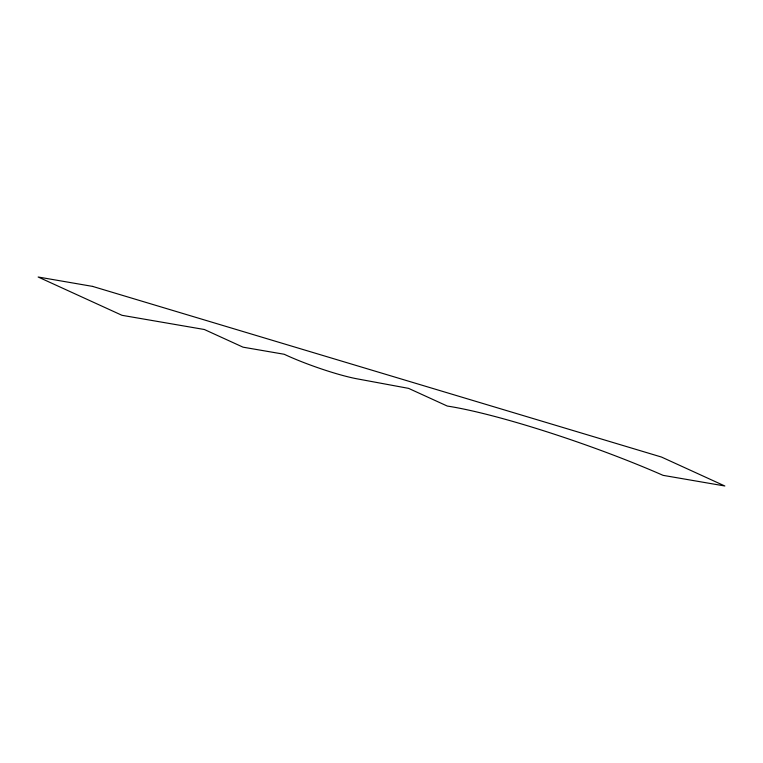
<?xml version="1.0" encoding="UTF-8"?>
<svg xmlns="http://www.w3.org/2000/svg" width="763" height="763" viewBox="0 0 763 763"><rect width="100%" height="100%" fill="white"/><g stroke="black" fill="none" stroke-linecap="round" stroke-linejoin="round"><path stroke-width="1.14" d="M92.571 286.392L38.15 277.007L121.994 315.31L204.35 329.502L243.044 347.175L284.217 354.27A54.23 6.705 19.4 0 0 357.065 378.829L408.577 388.367L447.28 406.05A167.192 20.668 19.4 0 1 663.085 475.349L724.85 485.993L661.473 457.047L92.571 286.392"/></g></svg>
